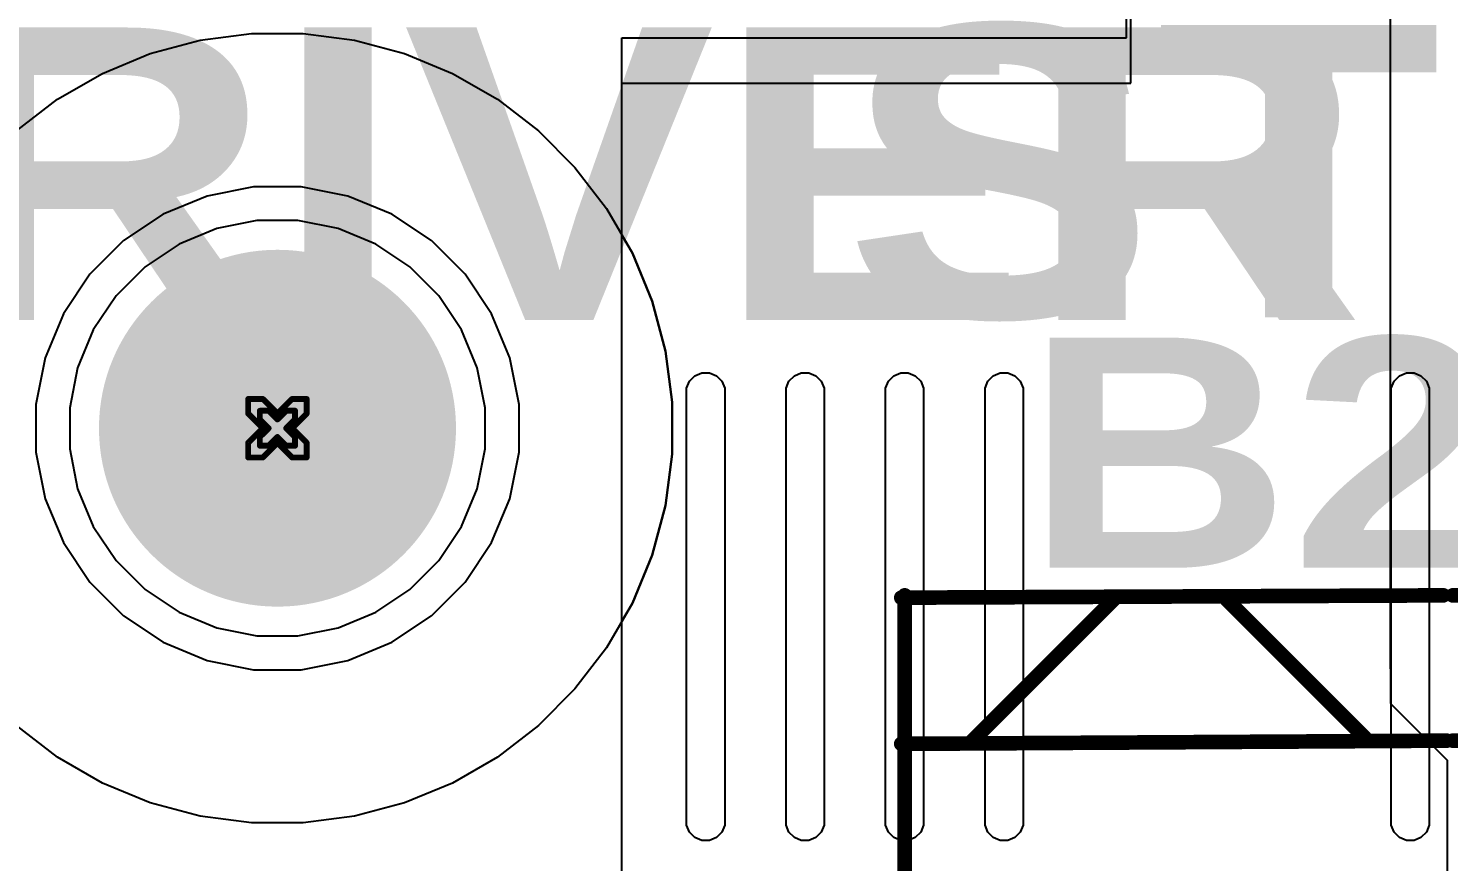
# Model space of a CAD drawing. Header units: inches. Extents: x -4 to 5258, y -4 to 5281.
# Drawn here: x 78.42 to 90.75, y 3.9 to 11.13 of the extents above; entities that cross this region are included whole.
import ezdxf

# ---------------------------------------------------------------- set-up
doc = ezdxf.new("R2010")
doc.units = ezdxf.units.IN
for name, color, linetype in [('Bottom Layer', 5, 'Continuous'), ('Bottom Solder', 6, 'Continuous'), ('Drill Drawing', 1, 'Continuous'), ('Layer 1', 16, 'Continuous'), ('Layer 2', 76, 'Continuous'), ('Pad Holes', 156, 'Continuous'), ('Top Layer', 1, 'Continuous'), ('Top Overlay', 2, 'Continuous'), ('Top Solder', 216, 'Continuous')]:
    doc.layers.add(name, color=color, linetype=linetype)
doc.styles.add('Arial Black_Bold', font='', dxfattribs={"height": 0.2})
doc.styles.get('Arial Black_Bold').set_extended_font_data('Arial Black', bold=True)

# ---------------------------------------------------------------- blocks, each defined once
blk = doc.blocks.new('DB128L_5_08_4P_GN_S_208')
at = {"layer": 'Top Overlay'}
for points in [[(-10.033, 5.08, 0.127, 0.127, 0), (-5.327, 5.1, 0.127, 0.127, 0)], [(-10.003, -4.9, 0.127, 0.127, 0), (-10.003, 5.1, 0.127, 0.127, 0)], [(-9.414, 3.838, 0.127, 0.127, 0), (-8.195, 5.057, 0.127, 0.127, 0)], [(-8.195, 5.057, 0.127, 0.127, 0), (-8.195, 5.06, 0.127, 0.127, 0)], [(-7.204, 5.06, 0.127, 0.127, 0), (-6.01, 3.866, 0.127, 0.127, 0)], [(-5.244, 5.1, 0.127, 0.127, 0), (4.706, 5.1, 0.127, 0.127, 0)], [(-10.033, 3.81, 0.127, 0.127, 0), (-5.297, 3.838, 0.127, 0.127, 0)], [(-6.01, 3.838, 0.127, 0.127, 0), (-6.01, 3.866, 0.127, 0.127, 0)], [(-5.244, 3.838, 0.127, 0.127, 0), (4.736, 3.838, 0.127, 0.127, 0)]]:
    blk.add_lwpolyline(points, format="xyseb", dxfattribs=at)
for points in [[(-10.065, 5.08, 0.0635, 0.0635, 1), (-10.001, 5.08, 0.0635, 0.0635, 1)], [(-10.035, 5.1, 0.0635, 0.0635, 1), (-9.971, 5.1, 0.0635, 0.0635, 1)], [(-8.226, 5.06, 0.0635, 0.0635, 1), (-8.163, 5.06, 0.0635, 0.0635, 1)], [(-8.226, 5.057, 0.0635, 0.0635, 1), (-8.163, 5.057, 0.0635, 0.0635, 1)], [(-8.226, 5.057, 0.0635, 0.0635, 1), (-8.163, 5.057, 0.0635, 0.0635, 1)], [(-7.236, 5.06, 0.0635, 0.0635, 1), (-7.172, 5.06, 0.0635, 0.0635, 1)], [(-5.359, 5.1, 0.0635, 0.0635, 1), (-5.295, 5.1, 0.0635, 0.0635, 1)], [(-5.276, 5.1, 0.0635, 0.0635, 1), (-5.212, 5.1, 0.0635, 0.0635, 1)], [(-10.065, 3.81, 0.0635, 0.0635, 1), (-10.001, 3.81, 0.0635, 0.0635, 1)], [(-9.446, 3.838, 0.0635, 0.0635, 1), (-9.382, 3.838, 0.0635, 0.0635, 1)], [(-6.042, 3.866, 0.0635, 0.0635, 1), (-5.978, 3.866, 0.0635, 0.0635, 1)], [(-6.042, 3.866, 0.0635, 0.0635, 1), (-5.978, 3.866, 0.0635, 0.0635, 1)], [(-6.042, 3.838, 0.0635, 0.0635, 1), (-5.978, 3.838, 0.0635, 0.0635, 1)], [(-5.329, 3.838, 0.0635, 0.0635, 1), (-5.265, 3.838, 0.0635, 0.0635, 1)], [(-5.276, 3.838, 0.0635, 0.0635, 1), (-5.212, 3.838, 0.0635, 0.0635, 1)]]:
    blk.add_lwpolyline(points, format="xyseb", close=True, dxfattribs=at)

msp = doc.modelspace()

# ---------------------------------------------------------------- hatches: boundary and pattern name
at = {"layer": 'Bottom Solder'}
h = msp.add_hatch(color=6, dxfattribs=at)
edge = h.paths.add_edge_path()
edge.add_arc((80.584, 7.66), 0.102, 0, 360)
at = {"layer": 'Pad Holes'}
h = msp.add_hatch(color=7, dxfattribs=at)
edge = h.paths.add_edge_path()
edge.add_arc((80.584, 7.66), 1.55, 0, 360)
at = {"layer": 'Top Solder'}
h = msp.add_hatch(color=216, dxfattribs=at)
edge = h.paths.add_edge_path()
edge.add_arc((80.584, 7.66), 0.102, 0, 360)

# ---------------------------------------------------------------- linework, layer by layer
at = {"layer": 'Bottom Layer'}
for p, q in [((80.377, 9.758), (79.972, 9.677)), ((80.377, 9.758), (79.972, 9.677)), ((80.584, 9.758), (80.377, 9.758)), ((80.79, 9.758), (80.377, 9.758)), ((80.79, 9.758), (80.584, 9.758)), ((81.196, 9.677), (80.79, 9.758)), ((81.196, 9.677), (80.79, 9.758)), ((79.972, 9.677), (79.59, 9.519)), ((79.972, 9.677), (79.59, 9.519)), ((81.577, 9.519), (81.196, 9.677)), ((81.577, 9.519), (81.196, 9.677)), ((79.59, 9.519), (79.246, 9.29)), ((79.59, 9.519), (79.246, 9.29)), ((81.921, 9.29), (81.577, 9.519)), ((81.921, 9.29), (81.577, 9.519)), ((79.246, 9.29), (78.954, 8.997)), ((79.246, 9.29), (78.954, 8.997)), ((82.213, 8.997), (81.921, 9.29)), ((82.213, 8.997), (81.921, 9.29)), ((78.954, 8.997), (78.725, 8.654)), ((78.954, 8.997), (78.725, 8.654)), ((82.443, 8.654), (82.213, 8.997)), ((82.443, 8.654), (82.213, 8.997)), ((78.725, 8.654), (78.566, 8.272)), ((78.725, 8.654), (78.566, 8.272)), ((82.601, 8.272), (82.443, 8.654)), ((82.601, 8.272), (82.443, 8.654)), ((78.566, 8.272), (78.486, 7.867)), ((78.566, 8.272), (78.486, 7.867)), ((82.682, 7.867), (82.601, 8.272)), ((82.682, 7.867), (82.601, 8.272)), ((78.486, 7.867), (78.486, 7.66)), ((78.486, 7.867), (78.486, 7.453)), ((82.682, 7.66), (82.682, 7.867)), ((82.682, 7.453), (82.682, 7.867)), ((78.486, 7.66), (78.486, 7.66)), ((78.486, 7.66), (78.486, 7.453)), ((82.682, 7.453), (82.682, 7.66)), ((78.486, 7.453), (78.566, 7.048)), ((78.486, 7.453), (78.566, 7.048)), ((82.601, 7.048), (82.682, 7.453)), ((82.601, 7.048), (82.682, 7.453)), ((78.566, 7.048), (78.725, 6.666)), ((78.566, 7.048), (78.725, 6.666)), ((82.443, 6.666), (82.601, 7.048)), ((82.443, 6.666), (82.601, 7.048)), ((78.725, 6.666), (78.954, 6.323)), ((78.725, 6.666), (78.954, 6.323)), ((82.213, 6.323), (82.443, 6.666)), ((82.213, 6.323), (82.443, 6.666)), ((78.954, 6.323), (79.246, 6.03)), ((78.954, 6.323), (79.246, 6.03)), ((81.921, 6.03), (82.213, 6.323)), ((81.921, 6.03), (82.213, 6.323)), ((79.246, 6.03), (79.59, 5.801)), ((79.246, 6.03), (79.59, 5.801)), ((81.577, 5.801), (81.921, 6.03)), ((81.577, 5.801), (81.921, 6.03)), ((79.59, 5.801), (79.972, 5.643)), ((79.59, 5.801), (79.972, 5.643)), ((81.196, 5.643), (81.577, 5.801)), ((81.196, 5.643), (81.577, 5.801)), ((79.972, 5.643), (80.377, 5.562)), ((79.972, 5.643), (80.377, 5.562)), ((80.377, 5.562), (80.584, 5.562)), ((80.377, 5.562), (80.79, 5.562)), ((80.584, 5.562), (80.79, 5.562)), ((80.79, 5.562), (81.196, 5.643)), ((80.79, 5.562), (81.196, 5.643))]:
    msp.add_line(p, q, dxfattribs=at)
at = {"layer": 'Bottom Solder'}
for p, q in [((84.208, 8.116), (84.269, 8.141)), ((84.269, 8.141), (84.301, 8.141)), ((84.301, 8.141), (84.334, 8.141)), ((84.334, 8.141), (84.395, 8.116)), ((85.072, 8.116), (85.132, 8.141)), ((85.132, 8.141), (85.165, 8.141)), ((85.165, 8.141), (85.198, 8.141)), ((85.198, 8.141), (85.259, 8.116)), ((85.935, 8.116), (85.996, 8.141)), ((85.996, 8.141), (86.029, 8.141)), ((86.029, 8.141), (86.061, 8.141)), ((86.061, 8.141), (86.122, 8.116)), ((86.799, 8.116), (86.859, 8.141)), ((86.859, 8.141), (86.892, 8.141)), ((86.892, 8.141), (86.925, 8.141)), ((86.925, 8.141), (86.986, 8.116)), ((90.325, 8.116), (90.386, 8.141)), ((90.386, 8.141), (90.419, 8.141)), ((90.419, 8.141), (90.452, 8.141)), ((90.452, 8.141), (90.512, 8.116)), ((84.136, 8.009), (84.161, 8.069)), ((84.161, 8.069), (84.208, 8.116)), ((84.395, 8.116), (84.441, 8.069)), ((84.441, 8.069), (84.467, 8.009)), ((85, 8.009), (85.025, 8.069)), ((85.025, 8.069), (85.072, 8.116)), ((85.259, 8.116), (85.305, 8.069)), ((85.305, 8.069), (85.33, 8.009)), ((85.864, 8.009), (85.889, 8.069)), ((85.889, 8.069), (85.935, 8.116)), ((86.122, 8.116), (86.169, 8.069)), ((86.169, 8.069), (86.194, 8.009)), ((86.727, 8.009), (86.752, 8.069)), ((86.752, 8.069), (86.799, 8.116)), ((86.986, 8.116), (87.032, 8.069)), ((87.032, 8.069), (87.057, 8.009)), ((90.254, 8.009), (90.279, 8.069)), ((90.279, 8.069), (90.325, 8.116)), ((90.512, 8.116), (90.559, 8.069)), ((90.559, 8.069), (90.584, 8.009)), ((84.136, 7.976), (84.136, 8.009)), ((84.136, 4.244), (84.136, 7.976)), ((84.467, 8.009), (84.467, 7.976)), ((84.467, 7.976), (84.467, 7.976)), ((84.467, 7.976), (84.467, 4.244)), ((85, 7.976), (85, 8.009)), ((85, 4.244), (85, 7.976)), ((85.33, 8.009), (85.33, 7.976)), ((85.33, 7.976), (85.33, 7.976)), ((85.33, 7.976), (85.33, 4.244)), ((85.864, 7.976), (85.864, 8.009)), ((85.864, 4.244), (85.864, 7.976)), ((86.194, 8.009), (86.194, 7.976)), ((86.194, 7.976), (86.194, 7.976)), ((86.194, 7.976), (86.194, 4.244)), ((86.727, 7.976), (86.727, 8.009)), ((86.727, 4.244), (86.727, 7.976)), ((87.057, 8.009), (87.057, 7.976)), ((87.057, 7.976), (87.057, 7.976)), ((87.057, 7.976), (87.057, 4.244)), ((90.254, 7.976), (90.254, 8.009)), ((90.254, 4.244), (90.254, 7.976)), ((90.584, 8.009), (90.584, 7.976)), ((90.584, 7.976), (90.584, 7.976)), ((90.584, 7.976), (90.584, 4.244)), ((84.136, 4.244), (84.136, 4.244)), ((84.136, 4.211), (84.136, 4.244)), ((84.161, 4.15), (84.136, 4.211)), ((84.467, 4.211), (84.441, 4.15)), ((84.467, 4.244), (84.467, 4.211)), ((85, 4.244), (85, 4.244)), ((85, 4.211), (85, 4.244)), ((85.025, 4.15), (85, 4.211)), ((85.33, 4.211), (85.305, 4.15)), ((85.33, 4.244), (85.33, 4.211)), ((85.864, 4.244), (85.864, 4.244)), ((85.864, 4.211), (85.864, 4.244)), ((85.889, 4.15), (85.864, 4.211)), ((86.194, 4.211), (86.169, 4.15)), ((86.194, 4.244), (86.194, 4.211)), ((86.727, 4.244), (86.727, 4.244)), ((86.727, 4.211), (86.727, 4.244)), ((86.752, 4.15), (86.727, 4.211)), ((87.057, 4.211), (87.032, 4.15)), ((87.057, 4.244), (87.057, 4.211)), ((90.254, 4.244), (90.254, 4.244)), ((90.254, 4.211), (90.254, 4.244)), ((90.279, 4.15), (90.254, 4.211)), ((90.584, 4.211), (90.559, 4.15)), ((90.584, 4.244), (90.584, 4.211)), ((84.208, 4.104), (84.161, 4.15)), ((84.269, 4.079), (84.208, 4.104)), ((84.301, 4.079), (84.269, 4.079)), ((84.334, 4.079), (84.301, 4.079)), ((84.395, 4.104), (84.334, 4.079)), ((84.441, 4.15), (84.395, 4.104)), ((85.072, 4.104), (85.025, 4.15)), ((85.132, 4.079), (85.072, 4.104)), ((85.165, 4.079), (85.132, 4.079)), ((85.198, 4.079), (85.165, 4.079)), ((85.259, 4.104), (85.198, 4.079)), ((85.305, 4.15), (85.259, 4.104)), ((85.935, 4.104), (85.889, 4.15)), ((85.996, 4.079), (85.935, 4.104)), ((86.029, 4.079), (85.996, 4.079)), ((86.061, 4.079), (86.029, 4.079)), ((86.122, 4.104), (86.061, 4.079)), ((86.169, 4.15), (86.122, 4.104)), ((86.799, 4.104), (86.752, 4.15)), ((86.859, 4.079), (86.799, 4.104)), ((86.892, 4.079), (86.859, 4.079)), ((86.925, 4.079), (86.892, 4.079)), ((86.986, 4.104), (86.925, 4.079)), ((87.032, 4.15), (86.986, 4.104)), ((90.325, 4.104), (90.279, 4.15)), ((90.386, 4.079), (90.325, 4.104)), ((90.419, 4.079), (90.386, 4.079)), ((90.452, 4.079), (90.419, 4.079)), ((90.512, 4.104), (90.452, 4.079)), ((90.559, 4.15), (90.512, 4.104))]:
    msp.add_line(p, q, dxfattribs=at)
at = {"layer": 'Drill Drawing'}
for points in [[(80.33, 7.787, 0.0508, 0.0508, 0), (80.33, 7.914, 0.0508, 0.0508, 0)], [(80.33, 7.914, 0.0508, 0.0508, 0), (80.457, 7.914, 0.0508, 0.0508, 0)], [(80.457, 7.914, 0.0508, 0.0508, 0), (80.584, 7.787, 0.0508, 0.0508, 0)], [(80.584, 7.787, 0.0508, 0.0508, 0), (80.711, 7.914, 0.0508, 0.0508, 0)], [(80.711, 7.914, 0.0508, 0.0508, 0), (80.838, 7.914, 0.0508, 0.0508, 0)], [(80.838, 7.787, 0.0508, 0.0508, 0), (80.838, 7.914, 0.0508, 0.0508, 0)], [(80.33, 7.787, 0.0508, 0.0508, 0), (80.457, 7.66, 0.0508, 0.0508, 0)], [(80.431, 7.736, 0.0508, 0.0508, 0), (80.431, 7.812, 0.0508, 0.0508, 0)], [(80.431, 7.812, 0.0508, 0.0508, 0), (80.508, 7.812, 0.0508, 0.0508, 0)], [(80.508, 7.812, 0.0508, 0.0508, 0), (80.584, 7.736, 0.0508, 0.0508, 0)], [(80.584, 7.736, 0.0508, 0.0508, 0), (80.66, 7.812, 0.0508, 0.0508, 0)], [(80.66, 7.812, 0.0508, 0.0508, 0), (80.736, 7.812, 0.0508, 0.0508, 0)], [(80.711, 7.66, 0.0508, 0.0508, 0), (80.838, 7.787, 0.0508, 0.0508, 0)], [(80.736, 7.736, 0.0508, 0.0508, 0), (80.736, 7.812, 0.0508, 0.0508, 0)], [(80.33, 7.533, 0.0508, 0.0508, 0), (80.457, 7.66, 0.0508, 0.0508, 0)], [(80.431, 7.736, 0.0508, 0.0508, 0), (80.508, 7.66, 0.0508, 0.0508, 0)], [(80.431, 7.584, 0.0508, 0.0508, 0), (80.508, 7.66, 0.0508, 0.0508, 0)], [(80.66, 7.66, 0.0508, 0.0508, 0), (80.736, 7.736, 0.0508, 0.0508, 0)], [(80.66, 7.66, 0.0508, 0.0508, 0), (80.736, 7.584, 0.0508, 0.0508, 0)], [(80.711, 7.66, 0.0508, 0.0508, 0), (80.838, 7.533, 0.0508, 0.0508, 0)], [(80.33, 7.406, 0.0508, 0.0508, 0), (80.33, 7.533, 0.0508, 0.0508, 0)], [(80.431, 7.508, 0.0508, 0.0508, 0), (80.431, 7.584, 0.0508, 0.0508, 0)], [(80.431, 7.508, 0.0508, 0.0508, 0), (80.508, 7.508, 0.0508, 0.0508, 0)], [(80.457, 7.406, 0.0508, 0.0508, 0), (80.584, 7.533, 0.0508, 0.0508, 0)], [(80.508, 7.508, 0.0508, 0.0508, 0), (80.584, 7.584, 0.0508, 0.0508, 0)], [(80.584, 7.584, 0.0508, 0.0508, 0), (80.66, 7.508, 0.0508, 0.0508, 0)], [(80.584, 7.533, 0.0508, 0.0508, 0), (80.711, 7.406, 0.0508, 0.0508, 0)], [(80.66, 7.508, 0.0508, 0.0508, 0), (80.736, 7.508, 0.0508, 0.0508, 0)], [(80.736, 7.508, 0.0508, 0.0508, 0), (80.736, 7.584, 0.0508, 0.0508, 0)], [(80.838, 7.406, 0.0508, 0.0508, 0), (80.838, 7.533, 0.0508, 0.0508, 0)], [(80.33, 7.406, 0.0508, 0.0508, 0), (80.457, 7.406, 0.0508, 0.0508, 0)], [(80.711, 7.406, 0.0508, 0.0508, 0), (80.838, 7.406, 0.0508, 0.0508, 0)]]:
    msp.add_lwpolyline(points, format="xyseb", dxfattribs=at)
for points in [[(80.317, 7.914, 0.0254, 0.0254, 1), (80.342, 7.914, 0.0254, 0.0254, 1)], [(80.317, 7.914, 0.0254, 0.0254, 1), (80.342, 7.914, 0.0254, 0.0254, 1)], [(80.444, 7.914, 0.0254, 0.0254, 1), (80.469, 7.914, 0.0254, 0.0254, 1)], [(80.444, 7.914, 0.0254, 0.0254, 1), (80.469, 7.914, 0.0254, 0.0254, 1)], [(80.698, 7.914, 0.0254, 0.0254, 1), (80.723, 7.914, 0.0254, 0.0254, 1)], [(80.698, 7.914, 0.0254, 0.0254, 1), (80.723, 7.914, 0.0254, 0.0254, 1)], [(80.825, 7.914, 0.0254, 0.0254, 1), (80.85, 7.914, 0.0254, 0.0254, 1)], [(80.825, 7.914, 0.0254, 0.0254, 1), (80.85, 7.914, 0.0254, 0.0254, 1)], [(80.317, 7.787, 0.0254, 0.0254, 1), (80.342, 7.787, 0.0254, 0.0254, 1)], [(80.317, 7.787, 0.0254, 0.0254, 1), (80.342, 7.787, 0.0254, 0.0254, 1)], [(80.419, 7.812, 0.0254, 0.0254, 1), (80.444, 7.812, 0.0254, 0.0254, 1)], [(80.419, 7.812, 0.0254, 0.0254, 1), (80.444, 7.812, 0.0254, 0.0254, 1)], [(80.495, 7.812, 0.0254, 0.0254, 1), (80.52, 7.812, 0.0254, 0.0254, 1)], [(80.495, 7.812, 0.0254, 0.0254, 1), (80.52, 7.812, 0.0254, 0.0254, 1)], [(80.571, 7.787, 0.0254, 0.0254, 1), (80.596, 7.787, 0.0254, 0.0254, 1)], [(80.571, 7.787, 0.0254, 0.0254, 1), (80.596, 7.787, 0.0254, 0.0254, 1)], [(80.647, 7.812, 0.0254, 0.0254, 1), (80.673, 7.812, 0.0254, 0.0254, 1)], [(80.647, 7.812, 0.0254, 0.0254, 1), (80.673, 7.812, 0.0254, 0.0254, 1)], [(80.723, 7.812, 0.0254, 0.0254, 1), (80.749, 7.812, 0.0254, 0.0254, 1)], [(80.723, 7.812, 0.0254, 0.0254, 1), (80.749, 7.812, 0.0254, 0.0254, 1)], [(80.825, 7.787, 0.0254, 0.0254, 1), (80.85, 7.787, 0.0254, 0.0254, 1)], [(80.825, 7.787, 0.0254, 0.0254, 1), (80.85, 7.787, 0.0254, 0.0254, 1)], [(80.419, 7.736, 0.0254, 0.0254, 1), (80.444, 7.736, 0.0254, 0.0254, 1)], [(80.419, 7.736, 0.0254, 0.0254, 1), (80.444, 7.736, 0.0254, 0.0254, 1)], [(80.444, 7.66, 0.0254, 0.0254, 1), (80.469, 7.66, 0.0254, 0.0254, 1)], [(80.444, 7.66, 0.0254, 0.0254, 1), (80.469, 7.66, 0.0254, 0.0254, 1)], [(80.495, 7.66, 0.0254, 0.0254, 1), (80.52, 7.66, 0.0254, 0.0254, 1)], [(80.495, 7.66, 0.0254, 0.0254, 1), (80.52, 7.66, 0.0254, 0.0254, 1)], [(80.571, 7.736, 0.0254, 0.0254, 1), (80.596, 7.736, 0.0254, 0.0254, 1)], [(80.571, 7.736, 0.0254, 0.0254, 1), (80.596, 7.736, 0.0254, 0.0254, 1)], [(80.647, 7.66, 0.0254, 0.0254, 1), (80.673, 7.66, 0.0254, 0.0254, 1)], [(80.647, 7.66, 0.0254, 0.0254, 1), (80.673, 7.66, 0.0254, 0.0254, 1)], [(80.698, 7.66, 0.0254, 0.0254, 1), (80.723, 7.66, 0.0254, 0.0254, 1)], [(80.698, 7.66, 0.0254, 0.0254, 1), (80.723, 7.66, 0.0254, 0.0254, 1)], [(80.723, 7.736, 0.0254, 0.0254, 1), (80.749, 7.736, 0.0254, 0.0254, 1)], [(80.723, 7.736, 0.0254, 0.0254, 1), (80.749, 7.736, 0.0254, 0.0254, 1)], [(80.317, 7.533, 0.0254, 0.0254, 1), (80.342, 7.533, 0.0254, 0.0254, 1)], [(80.317, 7.533, 0.0254, 0.0254, 1), (80.342, 7.533, 0.0254, 0.0254, 1)], [(80.419, 7.584, 0.0254, 0.0254, 1), (80.444, 7.584, 0.0254, 0.0254, 1)], [(80.419, 7.584, 0.0254, 0.0254, 1), (80.444, 7.584, 0.0254, 0.0254, 1)], [(80.419, 7.508, 0.0254, 0.0254, 1), (80.444, 7.508, 0.0254, 0.0254, 1)], [(80.419, 7.508, 0.0254, 0.0254, 1), (80.444, 7.508, 0.0254, 0.0254, 1)], [(80.495, 7.508, 0.0254, 0.0254, 1), (80.52, 7.508, 0.0254, 0.0254, 1)], [(80.495, 7.508, 0.0254, 0.0254, 1), (80.52, 7.508, 0.0254, 0.0254, 1)], [(80.571, 7.584, 0.0254, 0.0254, 1), (80.596, 7.584, 0.0254, 0.0254, 1)], [(80.571, 7.584, 0.0254, 0.0254, 1), (80.596, 7.584, 0.0254, 0.0254, 1)], [(80.571, 7.533, 0.0254, 0.0254, 1), (80.596, 7.533, 0.0254, 0.0254, 1)], [(80.571, 7.533, 0.0254, 0.0254, 1), (80.596, 7.533, 0.0254, 0.0254, 1)], [(80.647, 7.508, 0.0254, 0.0254, 1), (80.673, 7.508, 0.0254, 0.0254, 1)], [(80.647, 7.508, 0.0254, 0.0254, 1), (80.673, 7.508, 0.0254, 0.0254, 1)], [(80.723, 7.584, 0.0254, 0.0254, 1), (80.749, 7.584, 0.0254, 0.0254, 1)], [(80.723, 7.584, 0.0254, 0.0254, 1), (80.749, 7.584, 0.0254, 0.0254, 1)], [(80.723, 7.508, 0.0254, 0.0254, 1), (80.749, 7.508, 0.0254, 0.0254, 1)], [(80.723, 7.508, 0.0254, 0.0254, 1), (80.749, 7.508, 0.0254, 0.0254, 1)], [(80.825, 7.533, 0.0254, 0.0254, 1), (80.85, 7.533, 0.0254, 0.0254, 1)], [(80.825, 7.533, 0.0254, 0.0254, 1), (80.85, 7.533, 0.0254, 0.0254, 1)], [(80.317, 7.406, 0.0254, 0.0254, 1), (80.342, 7.406, 0.0254, 0.0254, 1)], [(80.317, 7.406, 0.0254, 0.0254, 1), (80.342, 7.406, 0.0254, 0.0254, 1)], [(80.444, 7.406, 0.0254, 0.0254, 1), (80.469, 7.406, 0.0254, 0.0254, 1)], [(80.444, 7.406, 0.0254, 0.0254, 1), (80.469, 7.406, 0.0254, 0.0254, 1)], [(80.698, 7.406, 0.0254, 0.0254, 1), (80.723, 7.406, 0.0254, 0.0254, 1)], [(80.698, 7.406, 0.0254, 0.0254, 1), (80.723, 7.406, 0.0254, 0.0254, 1)], [(80.825, 7.406, 0.0254, 0.0254, 1), (80.85, 7.406, 0.0254, 0.0254, 1)], [(80.825, 7.406, 0.0254, 0.0254, 1), (80.85, 7.406, 0.0254, 0.0254, 1)]]:
    msp.add_lwpolyline(points, format="xyseb", close=True, dxfattribs=at)
at = {"layer": 'Layer 1'}
for p, q in [((80.057, 9.395), (79.729, 9.259)), ((80.406, 9.464), (80.057, 9.395)), ((80.761, 9.464), (80.406, 9.464)), ((81.11, 9.395), (80.761, 9.464)), ((81.438, 9.259), (81.11, 9.395)), ((79.729, 9.259), (79.434, 9.061)), ((81.734, 9.061), (81.438, 9.259)), ((79.434, 9.061), (79.182, 8.81)), ((81.985, 8.81), (81.734, 9.061)), ((79.182, 8.81), (78.985, 8.515)), ((82.182, 8.515), (81.985, 8.81)), ((78.985, 8.515), (78.849, 8.186)), ((82.318, 8.186), (82.182, 8.515)), ((78.849, 8.186), (78.78, 7.838)), ((82.388, 7.838), (82.318, 8.186)), ((78.78, 7.838), (78.78, 7.482)), ((82.388, 7.482), (82.388, 7.838)), ((78.78, 7.482), (78.849, 7.134)), ((82.318, 7.134), (82.388, 7.482)), ((78.849, 7.134), (78.985, 6.806)), ((82.182, 6.806), (82.318, 7.134)), ((78.985, 6.806), (79.182, 6.51)), ((81.985, 6.51), (82.182, 6.806)), ((79.182, 6.51), (79.434, 6.259)), ((81.734, 6.259), (81.985, 6.51)), ((79.434, 6.259), (79.729, 6.061)), ((81.438, 6.061), (81.734, 6.259)), ((79.729, 6.061), (80.057, 5.925)), ((81.11, 5.925), (81.438, 6.061)), ((80.057, 5.925), (80.406, 5.856)), ((80.761, 5.856), (81.11, 5.925)), ((80.406, 5.856), (80.761, 5.856))]:
    msp.add_line(p, q, dxfattribs=at)
at = {"layer": 'Layer 2'}
for p, q in [((90.246, 18.309), (90.246, 5.573)), ((87.956, 11.051), (87.956, 13.362)), ((83.575, -3.398), (83.575, 11.051)), ((83.575, 11.051), (87.956, 11.051)), ((90.246, 5.573), (90.246, 5.573)), ((90.246, 5.573), (90.247, 5.567)), ((90.247, 5.567), (90.247, 5.268)), ((90.247, 5.268), (90.74, 4.775)), ((90.74, 4.775), (90.74, -3.398))]:
    msp.add_line(p, q, dxfattribs=at)
at = {"layer": 'Top Layer'}
for p, q in [((90.246, 18.267), (90.246, 5.573)), ((87.993, 10.658), (87.993, 15.648)), ((79.479, 10.914), (79.913, 11.03)), ((79.913, 11.03), (80.359, 11.089)), ((80.359, 11.089), (80.584, 11.089)), ((80.584, 11.089), (80.808, 11.089)), ((80.808, 11.089), (81.254, 11.03)), ((81.254, 11.03), (81.688, 10.914)), ((79.064, 10.742), (79.479, 10.914)), ((81.688, 10.914), (82.103, 10.742)), ((78.675, 10.517), (79.064, 10.742)), ((82.103, 10.742), (82.493, 10.517)), ((83.575, 9.337), (83.575, 10.658)), ((83.575, 10.658), (87.993, 10.658)), ((78.318, 10.243), (78.675, 10.517)), ((82.493, 10.517), (82.849, 10.243)), ((82.849, 10.243), (83.167, 9.926)), ((83.167, 9.926), (83.441, 9.569)), ((83.441, 9.569), (83.665, 9.18)), ((83.665, 9.18), (83.575, 9.337)), ((83.665, 9.18), (83.837, 8.765)), ((83.837, 8.765), (83.665, 9.18)), ((83.837, 8.765), (83.954, 8.33)), ((83.954, 8.33), (83.837, 8.765)), ((83.954, 8.33), (84.012, 7.885)), ((84.012, 7.885), (83.954, 8.33)), ((84.012, 7.885), (84.012, 7.66)), ((84.012, 7.66), (84.012, 7.885)), ((84.012, 7.66), (84.012, 7.435)), ((84.012, 7.435), (84.012, 7.66)), ((84.012, 7.435), (83.954, 6.99)), ((83.954, 6.99), (84.012, 7.435)), ((83.954, 6.99), (83.837, 6.556)), ((83.837, 6.556), (83.954, 6.99)), ((83.837, 6.556), (83.665, 6.14)), ((83.665, 6.14), (83.837, 6.556)), ((83.665, 6.14), (83.441, 5.751)), ((83.575, 5.983), (83.665, 6.14)), ((83.575, -3.398), (83.575, 5.983)), ((83.441, 5.751), (83.167, 5.395)), ((90.246, 5.573), (90.246, 5.573)), ((90.246, 5.573), (90.247, 5.567)), ((90.247, 5.567), (90.247, 5.268)), ((83.167, 5.395), (82.849, 5.077)), ((90.247, 5.268), (90.74, 4.775)), ((78.675, 4.803), (78.318, 5.077)), ((82.849, 5.077), (82.493, 4.803)), ((79.064, 4.578), (78.675, 4.803)), ((82.493, 4.803), (82.103, 4.578)), ((90.74, 4.775), (90.74, -3.398)), ((79.479, 4.406), (79.064, 4.578)), ((82.103, 4.578), (81.688, 4.406)), ((79.913, 4.29), (79.479, 4.406)), ((81.688, 4.406), (81.254, 4.29)), ((80.359, 4.231), (79.913, 4.29)), ((80.584, 4.231), (80.359, 4.231)), ((80.808, 4.231), (80.584, 4.231)), ((81.254, 4.29), (80.808, 4.231))]:
    msp.add_line(p, q, dxfattribs=at)

# ---------------------------------------------------------------- block references
msp.add_blockref('DB128L_5_08_4P_GN_S_208', (96.033, 1.108))

# ---------------------------------------------------------------- texts
at = {"layer": 'Top Overlay', "style": 'Arial Black_Bold'}
for s, height, p in [('STEPPER DRIVER - 1', 2.54, (54.594, 8.601)), ('STEPPER DRIVER - 2', 2.54, (85.501, 8.623)), ('B2', 2, (87.074, 6.448))]:
    msp.add_text(s, height=height, rotation=360, dxfattribs=at).set_placement(p)

doc.saveas('drawing.dxf')
